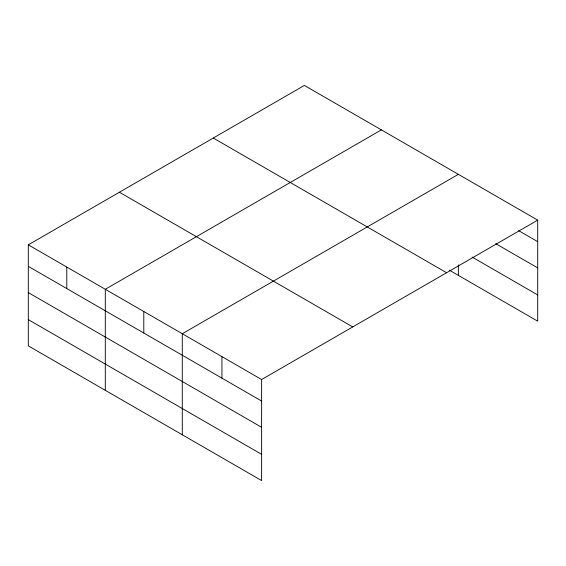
<?xml version="1.0" encoding="UTF-8"?>
<svg xmlns="http://www.w3.org/2000/svg" width="566" height="566" viewBox="0 0 566 566"><rect width="100%" height="100%" fill="white"/><g stroke="black" fill="none" stroke-linecap="round" stroke-linejoin="round"><path stroke-width="0.85" d="M537.7 220.139L304.388 85.431L28.3 244.83L28.3 345.861L261.612 480.569L261.612 379.531L537.7 220.139L537.7 321.17L449.312 270.145M381.378 129.883L105.297 289.283L105.297 390.314M458.375 174.335L182.287 333.735L182.287 434.766M518.633 230.645L537.7 241.654M495.745 243.677L537.7 267.895M472.101 257.056L537.7 294.928M213.276 138.033L446.595 272.734M119.405 192.228L352.724 326.929M28.3 244.83L261.612 379.531M28.3 266.345L261.612 401.053M28.3 292.587L261.612 427.295M28.3 319.62L261.612 454.328M458.375 264.874L458.375 275.373M221.95 356.63L221.95 378.152M143.792 311.505L143.792 333.027M66.795 267.053L66.795 288.575"/></g></svg>
